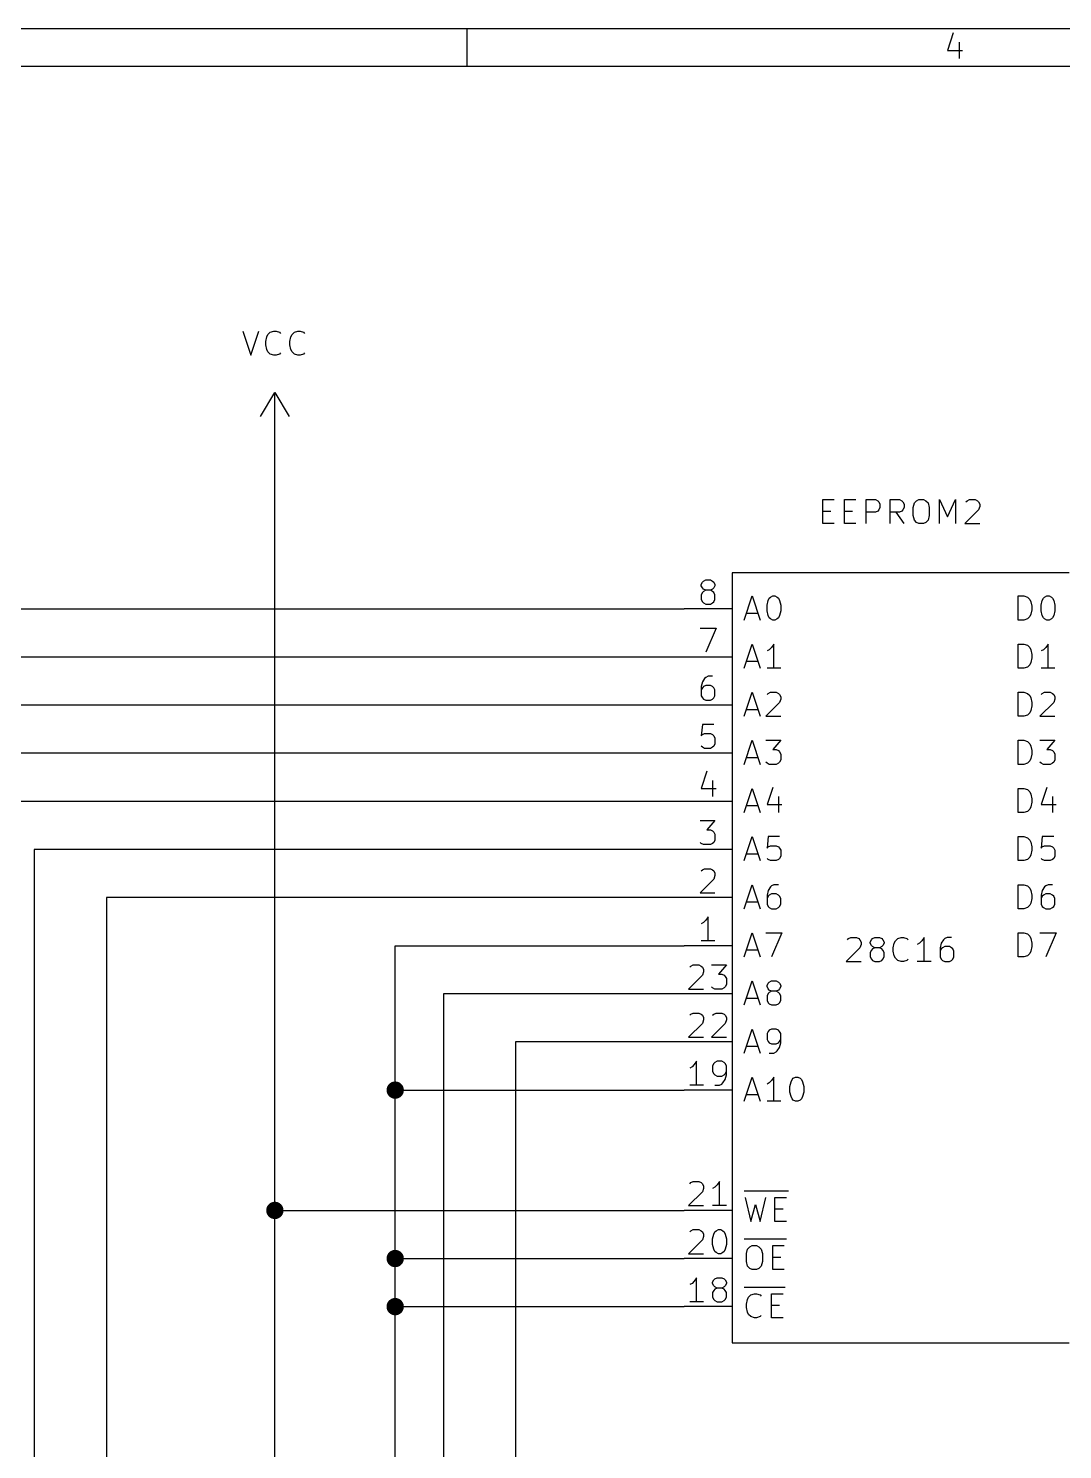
# Model space of a CAD drawing. Extents: x 0.4 to 16.1, y -11.3 to -0.4.
# Drawn here: x 5.388 to 7.536, y -3.347 to -0.394 of the extents above; entities that cross this region are included whole.
import ezdxf

# ---------------------------------------------------------------- set-up
doc = ezdxf.new("R2010")
doc.units = 0
doc.header["$MEASUREMENT"] = 0
for name, color, linetype in [('CYAN2', 4, 'CONTINUOUS'), ('GREEN3', 91, 'CONTINUOUS'), ('LYELLOW', 51, 'CONTINUOUS'), ('RED2', 1, 'CONTINUOUS'), ('RED3', 11, 'CONTINUOUS')]:
    doc.layers.add(name, color=color, linetype=linetype)

msp = doc.modelspace()

# ---------------------------------------------------------------- linework, layer by layer
at = {"layer": 'CYAN2', "linetype": 'CONTINUOUS'}
for p, q in [((5.8333, -1.0228), (5.85, -1.0728)), ((5.85, -1.0728), (5.8667, -1.0228)), ((5.8833, -1.0347), (5.8857, -1.0299)), ((5.8857, -1.0299), (5.8905, -1.0252)), ((5.8905, -1.0252), (5.8976, -1.0228)), ((5.8976, -1.0228), (5.9024, -1.0228)), ((5.9024, -1.0228), (5.9095, -1.0252)), ((5.9095, -1.0252), (5.9119, -1.0276)), ((5.9333, -1.0347), (5.9357, -1.0299)), ((5.9357, -1.0299), (5.9405, -1.0252)), ((5.9405, -1.0252), (5.9476, -1.0228)), ((5.9476, -1.0228), (5.9524, -1.0228)), ((5.9524, -1.0228), (5.9595, -1.0252)), ((5.9595, -1.0252), (5.9619, -1.0276)), ((5.881, -1.0442), (5.8833, -1.0347)), ((5.881, -1.0514), (5.881, -1.0442)), ((5.8833, -1.0609), (5.881, -1.0514)), ((5.8857, -1.0657), (5.8833, -1.0609)), ((5.931, -1.0442), (5.9333, -1.0347)), ((5.931, -1.0514), (5.931, -1.0442)), ((5.9333, -1.0609), (5.931, -1.0514)), ((5.9357, -1.0657), (5.9333, -1.0609)), ((5.8905, -1.0704), (5.8857, -1.0657)), ((5.8976, -1.0728), (5.8905, -1.0704)), ((5.9024, -1.0728), (5.8976, -1.0728)), ((5.9095, -1.0704), (5.9024, -1.0728)), ((5.9119, -1.068), (5.9095, -1.0704)), ((5.9405, -1.0704), (5.9357, -1.0657)), ((5.9476, -1.0728), (5.9405, -1.0704)), ((5.9524, -1.0728), (5.9476, -1.0728)), ((5.9595, -1.0704), (5.9524, -1.0728)), ((5.9619, -1.068), (5.9595, -1.0704)), ((7.0381, -1.4228), (7.0381, -1.3728)), ((7.0381, -1.3728), (7.0619, -1.3728)), ((7.0833, -1.4228), (7.0833, -1.3728)), ((7.0833, -1.3728), (7.1071, -1.3728)), ((7.1286, -1.4228), (7.1286, -1.3728)), ((7.1286, -1.3728), (7.1476, -1.3728)), ((7.1476, -1.3728), (7.1524, -1.3752)), ((7.1524, -1.3752), (7.1548, -1.3776)), ((7.1548, -1.3776), (7.1571, -1.3823)), ((7.1571, -1.3823), (7.1571, -1.3895)), ((7.1786, -1.4228), (7.1786, -1.3728)), ((7.1786, -1.3728), (7.1976, -1.3728)), ((7.1976, -1.3728), (7.2024, -1.3752)), ((7.2024, -1.3752), (7.2048, -1.3776)), ((7.2048, -1.3776), (7.2071, -1.3823)), ((7.2071, -1.3823), (7.2071, -1.3895)), ((7.2262, -1.3895), (7.2286, -1.3799)), ((7.2286, -1.3799), (7.2333, -1.3752)), ((7.2333, -1.3752), (7.2381, -1.3728)), ((7.2381, -1.3728), (7.2476, -1.3728)), ((7.2476, -1.3728), (7.2524, -1.3752)), ((7.2524, -1.3752), (7.2571, -1.3799)), ((7.2571, -1.3799), (7.2595, -1.3895)), ((7.2809, -1.4228), (7.2809, -1.3728)), ((7.2809, -1.3728), (7.2976, -1.4085)), ((7.2976, -1.4085), (7.3143, -1.3728)), ((7.3143, -1.3728), (7.3143, -1.4228)), ((7.3357, -1.3776), (7.3381, -1.3752)), ((7.3381, -1.3752), (7.3429, -1.3728)), ((7.3429, -1.3728), (7.3548, -1.3728)), ((7.3548, -1.3728), (7.3595, -1.3752)), ((7.3595, -1.3752), (7.3619, -1.3776)), ((7.3619, -1.3776), (7.3643, -1.3823)), ((7.3643, -1.3871), (7.3619, -1.3942)), ((7.3643, -1.3823), (7.3643, -1.3871)), ((7.0381, -1.3966), (7.0548, -1.3966)), ((7.0833, -1.3966), (7.1, -1.3966)), ((7.1476, -1.399), (7.1286, -1.399)), ((7.1524, -1.3966), (7.1476, -1.399)), ((7.1548, -1.3942), (7.1524, -1.3966)), ((7.1571, -1.3895), (7.1548, -1.3942)), ((7.1976, -1.399), (7.1786, -1.399)), ((7.2071, -1.4228), (7.1905, -1.399)), ((7.2024, -1.3966), (7.1976, -1.399)), ((7.2048, -1.3942), (7.2024, -1.3966)), ((7.2071, -1.3895), (7.2048, -1.3942)), ((7.2262, -1.4061), (7.2262, -1.3895)), ((7.2286, -1.4157), (7.2262, -1.4061)), ((7.2333, -1.4204), (7.2286, -1.4157)), ((7.2571, -1.4157), (7.2524, -1.4204)), ((7.2595, -1.4061), (7.2571, -1.4157)), ((7.2595, -1.3895), (7.2595, -1.4061)), ((7.3619, -1.3942), (7.3333, -1.4228)), ((7.0619, -1.4228), (7.0381, -1.4228)), ((7.1071, -1.4228), (7.0833, -1.4228)), ((7.2381, -1.4228), (7.2333, -1.4204)), ((7.2476, -1.4228), (7.2381, -1.4228)), ((7.2524, -1.4204), (7.2476, -1.4228)), ((7.3333, -1.4228), (7.3643, -1.4228)), ((6.8748, -1.6231), (6.8914, -1.5731)), ((6.8914, -1.5731), (6.9081, -1.6231)), ((6.9224, -1.5922), (6.9248, -1.5827)), ((6.9224, -1.6041), (6.9224, -1.5922)), ((6.9248, -1.5827), (6.9271, -1.5779)), ((6.9271, -1.5779), (6.9295, -1.5755)), ((6.9295, -1.5755), (6.9343, -1.5731)), ((6.9343, -1.5731), (6.939, -1.5731)), ((6.939, -1.5731), (6.9438, -1.5755)), ((6.9438, -1.5755), (6.9462, -1.5779)), ((6.9462, -1.5779), (6.9486, -1.5827)), ((6.9486, -1.5827), (6.951, -1.5922)), ((6.951, -1.5922), (6.951, -1.6041)), ((7.4443, -1.6231), (7.4443, -1.5731)), ((7.4443, -1.5731), (7.4562, -1.5731)), ((7.4562, -1.5731), (7.4633, -1.5755)), ((7.4633, -1.5755), (7.4681, -1.5803)), ((7.4681, -1.5803), (7.4705, -1.585)), ((7.4705, -1.585), (7.4729, -1.5946)), ((7.4729, -1.5946), (7.4729, -1.6017)), ((7.4919, -1.5922), (7.4943, -1.5827)), ((7.4919, -1.6041), (7.4919, -1.5922)), ((7.4943, -1.5827), (7.4967, -1.5779)), ((7.4967, -1.5779), (7.499, -1.5755)), ((7.499, -1.5755), (7.5038, -1.5731)), ((7.5038, -1.5731), (7.5086, -1.5731)), ((7.5086, -1.5731), (7.5133, -1.5755)), ((7.5133, -1.5755), (7.5157, -1.5779)), ((7.5157, -1.5779), (7.5181, -1.5827)), ((7.5181, -1.5827), (7.5205, -1.5922)), ((7.5205, -1.5922), (7.5205, -1.6041)), ((6.8795, -1.6088), (6.9033, -1.6088)), ((6.9248, -1.6136), (6.9224, -1.6041)), ((6.9271, -1.6184), (6.9248, -1.6136)), ((6.9295, -1.6208), (6.9271, -1.6184)), ((6.9343, -1.6231), (6.9295, -1.6208)), ((6.939, -1.6231), (6.9343, -1.6231)), ((6.9438, -1.6208), (6.939, -1.6231)), ((6.9462, -1.6184), (6.9438, -1.6208)), ((6.9486, -1.6136), (6.9462, -1.6184)), ((6.951, -1.6041), (6.9486, -1.6136)), ((7.4562, -1.6231), (7.4443, -1.6231)), ((7.4633, -1.6208), (7.4562, -1.6231)), ((7.4681, -1.616), (7.4633, -1.6208)), ((7.4705, -1.6112), (7.4681, -1.616)), ((7.4729, -1.6017), (7.4705, -1.6112)), ((7.4943, -1.6136), (7.4919, -1.6041)), ((7.4967, -1.6184), (7.4943, -1.6136)), ((7.499, -1.6208), (7.4967, -1.6184)), ((7.5038, -1.6231), (7.499, -1.6208)), ((7.5086, -1.6231), (7.5038, -1.6231)), ((7.5133, -1.6208), (7.5086, -1.6231)), ((7.5157, -1.6184), (7.5133, -1.6208)), ((7.5181, -1.6136), (7.5157, -1.6184)), ((7.5205, -1.6041), (7.5181, -1.6136)), ((6.8748, -1.7231), (6.8914, -1.6731)), ((6.8914, -1.6731), (6.9081, -1.7231)), ((6.9319, -1.6803), (6.9271, -1.685)), ((6.9367, -1.6731), (6.9319, -1.6803)), ((6.9367, -1.7231), (6.9367, -1.6731)), ((7.4443, -1.7231), (7.4443, -1.6731)), ((7.4443, -1.6731), (7.4562, -1.6731)), ((7.4562, -1.6731), (7.4633, -1.6755)), ((7.4633, -1.6755), (7.4681, -1.6803)), ((7.4681, -1.6803), (7.4705, -1.685)), ((7.5014, -1.6803), (7.4967, -1.685)), ((7.5062, -1.6731), (7.5014, -1.6803)), ((7.5062, -1.7231), (7.5062, -1.6731)), ((6.8795, -1.7088), (6.9033, -1.7088)), ((6.9271, -1.685), (6.9224, -1.6874)), ((7.4705, -1.7112), (7.4681, -1.716)), ((7.4705, -1.685), (7.4729, -1.6946)), ((7.4729, -1.7017), (7.4705, -1.7112)), ((7.4729, -1.6946), (7.4729, -1.7017)), ((7.4967, -1.685), (7.4919, -1.6874)), ((6.951, -1.7231), (6.9224, -1.7231)), ((7.4562, -1.7231), (7.4443, -1.7231)), ((7.4633, -1.7208), (7.4562, -1.7231)), ((7.4681, -1.716), (7.4633, -1.7208)), ((7.5205, -1.7231), (7.4919, -1.7231)), ((6.8748, -1.8231), (6.8914, -1.7731)), ((6.8914, -1.7731), (6.9081, -1.8231)), ((6.9486, -1.7946), (6.92, -1.8231)), ((6.9224, -1.7779), (6.9248, -1.7755)), ((6.9248, -1.7755), (6.9295, -1.7731)), ((6.9295, -1.7731), (6.9414, -1.7731)), ((6.9414, -1.7731), (6.9462, -1.7755)), ((6.9462, -1.7755), (6.9486, -1.7779)), ((6.9486, -1.7779), (6.951, -1.7827)), ((6.951, -1.7874), (6.9486, -1.7946)), ((6.951, -1.7827), (6.951, -1.7874)), ((7.4443, -1.8231), (7.4443, -1.7731)), ((7.4443, -1.7731), (7.4562, -1.7731)), ((7.4562, -1.7731), (7.4633, -1.7755)), ((7.4633, -1.7755), (7.4681, -1.7803)), ((7.4681, -1.7803), (7.4705, -1.785)), ((7.4705, -1.785), (7.4729, -1.7946)), ((7.4729, -1.7946), (7.4729, -1.8017)), ((7.5181, -1.7946), (7.4895, -1.8231)), ((7.4919, -1.7779), (7.4943, -1.7755)), ((7.4943, -1.7755), (7.499, -1.7731)), ((7.499, -1.7731), (7.511, -1.7731)), ((7.511, -1.7731), (7.5157, -1.7755)), ((7.5157, -1.7755), (7.5181, -1.7779)), ((7.5181, -1.7779), (7.5205, -1.7827)), ((7.5205, -1.7874), (7.5181, -1.7946)), ((7.5205, -1.7827), (7.5205, -1.7874)), ((6.8795, -1.8088), (6.9033, -1.8088)), ((6.92, -1.8231), (6.951, -1.8231)), ((7.4562, -1.8231), (7.4443, -1.8231)), ((7.4633, -1.8208), (7.4562, -1.8231)), ((7.4681, -1.816), (7.4633, -1.8208)), ((7.4705, -1.8112), (7.4681, -1.816)), ((7.4729, -1.8017), (7.4705, -1.8112)), ((7.4895, -1.8231), (7.5205, -1.8231)), ((6.8748, -1.9231), (6.8914, -1.8731)), ((6.8914, -1.8731), (6.9081, -1.9231)), ((6.92, -1.8731), (6.951, -1.8731)), ((6.951, -1.8731), (6.9343, -1.8922)), ((7.4443, -1.9231), (7.4443, -1.8731)), ((7.4443, -1.8731), (7.4562, -1.8731)), ((7.4562, -1.8731), (7.4633, -1.8755)), ((7.4633, -1.8755), (7.4681, -1.8803)), ((7.4681, -1.8803), (7.4705, -1.885)), ((7.4705, -1.885), (7.4729, -1.8946)), ((7.4895, -1.8731), (7.5205, -1.8731)), ((7.5205, -1.8731), (7.5038, -1.8922)), ((6.8795, -1.9088), (6.9033, -1.9088)), ((6.9224, -1.9208), (6.92, -1.9184)), ((6.9343, -1.8922), (6.9414, -1.8922)), ((6.9414, -1.8922), (6.9462, -1.8946)), ((6.9462, -1.8946), (6.9486, -1.8969)), ((6.9486, -1.9184), (6.9462, -1.9208)), ((6.9486, -1.8969), (6.951, -1.9017)), ((6.951, -1.9136), (6.9486, -1.9184)), ((6.951, -1.9017), (6.951, -1.9136)), ((7.4681, -1.916), (7.4633, -1.9208)), ((7.4705, -1.9112), (7.4681, -1.916)), ((7.4729, -1.9017), (7.4705, -1.9112)), ((7.4729, -1.8946), (7.4729, -1.9017)), ((7.4919, -1.9208), (7.4895, -1.9184)), ((7.5038, -1.8922), (7.511, -1.8922)), ((7.511, -1.8922), (7.5157, -1.8946)), ((7.5157, -1.8946), (7.5181, -1.8969)), ((7.5181, -1.9184), (7.5157, -1.9208)), ((7.5181, -1.8969), (7.5205, -1.9017)), ((7.5205, -1.9136), (7.5181, -1.9184)), ((7.5205, -1.9017), (7.5205, -1.9136)), ((6.9271, -1.9231), (6.9224, -1.9208)), ((6.9414, -1.9231), (6.9271, -1.9231)), ((6.9462, -1.9208), (6.9414, -1.9231)), ((7.4562, -1.9231), (7.4443, -1.9231)), ((7.4633, -1.9208), (7.4562, -1.9231)), ((7.4967, -1.9231), (7.4919, -1.9208)), ((7.511, -1.9231), (7.4967, -1.9231)), ((7.5157, -1.9208), (7.511, -1.9231)), ((6.8748, -2.0231), (6.8914, -1.9731)), ((6.8914, -1.9731), (6.9081, -2.0231)), ((6.9343, -1.9708), (6.9224, -2.0065)), ((7.4443, -2.0231), (7.4443, -1.9731)), ((7.4443, -1.9731), (7.4562, -1.9731)), ((7.4562, -1.9731), (7.4633, -1.9755)), ((7.4633, -1.9755), (7.4681, -1.9803)), ((7.5038, -1.9708), (7.4919, -2.0065)), ((6.9224, -2.0065), (6.9533, -2.0065)), ((6.9462, -1.9898), (6.9462, -2.0231)), ((7.4681, -1.9803), (7.4705, -1.985)), ((7.4705, -1.985), (7.4729, -1.9946)), ((7.4729, -2.0017), (7.4705, -2.0112)), ((7.4729, -1.9946), (7.4729, -2.0017)), ((7.4919, -2.0065), (7.5229, -2.0065)), ((7.5157, -1.9898), (7.5157, -2.0231)), ((6.8795, -2.0088), (6.9033, -2.0088)), ((7.4562, -2.0231), (7.4443, -2.0231)), ((7.4633, -2.0208), (7.4562, -2.0231)), ((7.4681, -2.016), (7.4633, -2.0208)), ((7.4705, -2.0112), (7.4681, -2.016)), ((6.8748, -2.1231), (6.8914, -2.0731)), ((6.8914, -2.0731), (6.9081, -2.1231)), ((6.9248, -2.0731), (6.9224, -2.0969)), ((6.9224, -2.0969), (6.9248, -2.0946)), ((6.9486, -2.0731), (6.9248, -2.0731)), ((6.9248, -2.0946), (6.9295, -2.0922)), ((6.9295, -2.0922), (6.9414, -2.0922)), ((6.9414, -2.0922), (6.9462, -2.0946)), ((6.9462, -2.0946), (6.9486, -2.0969)), ((7.4443, -2.1231), (7.4443, -2.0731)), ((7.4443, -2.0731), (7.4562, -2.0731)), ((7.4562, -2.0731), (7.4633, -2.0755)), ((7.4633, -2.0755), (7.4681, -2.0803)), ((7.4681, -2.0803), (7.4705, -2.085)), ((7.4705, -2.085), (7.4729, -2.0946)), ((7.4729, -2.0946), (7.4729, -2.1017)), ((7.4943, -2.0731), (7.4919, -2.0969)), ((7.4919, -2.0969), (7.4943, -2.0946)), ((7.5181, -2.0731), (7.4943, -2.0731)), ((7.4943, -2.0946), (7.499, -2.0922)), ((7.499, -2.0922), (7.511, -2.0922)), ((7.511, -2.0922), (7.5157, -2.0946)), ((7.5157, -2.0946), (7.5181, -2.0969)), ((6.8795, -2.1088), (6.9033, -2.1088)), ((6.9248, -2.1208), (6.9224, -2.1184)), ((6.9295, -2.1231), (6.9248, -2.1208)), ((6.9414, -2.1231), (6.9295, -2.1231)), ((6.9462, -2.1208), (6.9414, -2.1231)), ((6.9486, -2.1184), (6.9462, -2.1208)), ((6.9486, -2.0969), (6.951, -2.1017)), ((6.951, -2.1136), (6.9486, -2.1184)), ((6.951, -2.1017), (6.951, -2.1136)), ((7.4562, -2.1231), (7.4443, -2.1231)), ((7.4633, -2.1208), (7.4562, -2.1231)), ((7.4681, -2.116), (7.4633, -2.1208)), ((7.4705, -2.1112), (7.4681, -2.116)), ((7.4729, -2.1017), (7.4705, -2.1112)), ((7.4943, -2.1208), (7.4919, -2.1184)), ((7.499, -2.1231), (7.4943, -2.1208)), ((7.511, -2.1231), (7.499, -2.1231)), ((7.5157, -2.1208), (7.511, -2.1231)), ((7.5181, -2.1184), (7.5157, -2.1208)), ((7.5181, -2.0969), (7.5205, -2.1017)), ((7.5205, -2.1136), (7.5181, -2.1184)), ((7.5205, -2.1017), (7.5205, -2.1136)), ((6.8748, -2.2231), (6.8914, -2.1731)), ((6.8914, -2.1731), (6.9081, -2.2231)), ((6.9248, -2.185), (6.9224, -2.1946)), ((6.9295, -2.1779), (6.9248, -2.185)), ((6.9319, -2.1755), (6.9295, -2.1779)), ((6.9367, -2.1731), (6.9319, -2.1755)), ((6.9462, -2.1731), (6.9367, -2.1731)), ((7.4443, -2.2231), (7.4443, -2.1731)), ((7.4443, -2.1731), (7.4562, -2.1731)), ((7.4562, -2.1731), (7.4633, -2.1755)), ((7.4633, -2.1755), (7.4681, -2.1803)), ((7.4681, -2.1803), (7.4705, -2.185)), ((7.4705, -2.185), (7.4729, -2.1946)), ((7.4943, -2.185), (7.4919, -2.1946)), ((7.499, -2.1779), (7.4943, -2.185)), ((7.5014, -2.1755), (7.499, -2.1779)), ((7.5062, -2.1731), (7.5014, -2.1755)), ((7.5157, -2.1731), (7.5062, -2.1731)), ((6.8795, -2.2088), (6.9033, -2.2088)), ((6.9224, -2.1946), (6.9224, -2.2136)), ((6.9248, -2.1969), (6.9224, -2.2017)), ((6.9224, -2.2136), (6.9248, -2.2184)), ((6.9271, -2.1946), (6.9248, -2.1969)), ((6.9319, -2.1922), (6.9271, -2.1946)), ((6.9414, -2.1922), (6.9319, -2.1922)), ((6.9462, -2.1946), (6.9414, -2.1922)), ((6.9486, -2.1969), (6.9462, -2.1946)), ((6.951, -2.2017), (6.9486, -2.1969)), ((6.9486, -2.2184), (6.951, -2.2136)), ((6.951, -2.2136), (6.951, -2.2017)), ((7.4705, -2.2112), (7.4681, -2.216)), ((7.4729, -2.2017), (7.4705, -2.2112)), ((7.4729, -2.1946), (7.4729, -2.2017)), ((7.4919, -2.1946), (7.4919, -2.2136)), ((7.4943, -2.1969), (7.4919, -2.2017)), ((7.4919, -2.2136), (7.4943, -2.2184)), ((7.4967, -2.1946), (7.4943, -2.1969)), ((7.5014, -2.1922), (7.4967, -2.1946)), ((7.511, -2.1922), (7.5014, -2.1922)), ((7.5157, -2.1946), (7.511, -2.1922)), ((7.5181, -2.1969), (7.5157, -2.1946)), ((7.5205, -2.2017), (7.5181, -2.1969)), ((7.5181, -2.2184), (7.5205, -2.2136)), ((7.5205, -2.2136), (7.5205, -2.2017)), ((6.9248, -2.2184), (6.9271, -2.2208)), ((6.9271, -2.2208), (6.9319, -2.2231)), ((6.9319, -2.2231), (6.9414, -2.2231)), ((6.9414, -2.2231), (6.9462, -2.2208)), ((6.9462, -2.2208), (6.9486, -2.2184)), ((7.4562, -2.2231), (7.4443, -2.2231)), ((7.4633, -2.2208), (7.4562, -2.2231)), ((7.4681, -2.216), (7.4633, -2.2208)), ((7.4943, -2.2184), (7.4967, -2.2208)), ((7.4967, -2.2208), (7.5014, -2.2231)), ((7.5014, -2.2231), (7.511, -2.2231)), ((7.511, -2.2231), (7.5157, -2.2208)), ((7.5157, -2.2208), (7.5181, -2.2184)), ((6.8748, -2.3231), (6.8914, -2.2731)), ((6.8914, -2.2731), (6.9081, -2.3231)), ((6.92, -2.2731), (6.9533, -2.2731)), ((6.9533, -2.2731), (6.9319, -2.3231)), ((7.4443, -2.3231), (7.4443, -2.2731)), ((7.4443, -2.2731), (7.4562, -2.2731)), ((7.4562, -2.2731), (7.4633, -2.2755)), ((7.4895, -2.2731), (7.5229, -2.2731)), ((7.5229, -2.2731), (7.5014, -2.3231)), ((7.4633, -2.2755), (7.4681, -2.2803)), ((7.4681, -2.2803), (7.4705, -2.285)), ((7.4705, -2.285), (7.4729, -2.2946)), ((7.4729, -2.3017), (7.4705, -2.3112)), ((7.4729, -2.2946), (7.4729, -2.3017)), ((6.8795, -2.3088), (6.9033, -2.3088)), ((7.4562, -2.3231), (7.4443, -2.3231)), ((7.4633, -2.3208), (7.4562, -2.3231)), ((7.4681, -2.316), (7.4633, -2.3208)), ((7.4705, -2.3112), (7.4681, -2.316)), ((6.8748, -2.4231), (6.8914, -2.3731)), ((6.8914, -2.3731), (6.9081, -2.4231)), ((6.9224, -2.3827), (6.9248, -2.3779)), ((6.9224, -2.385), (6.9224, -2.3827)), ((6.9248, -2.3898), (6.9224, -2.385)), ((6.9248, -2.3779), (6.9271, -2.3755)), ((6.9271, -2.3922), (6.9248, -2.3898)), ((6.9271, -2.3755), (6.9319, -2.3731)), ((6.9319, -2.3946), (6.9271, -2.3922)), ((6.9319, -2.3731), (6.9414, -2.3731)), ((6.9414, -2.3731), (6.9462, -2.3755)), ((6.9462, -2.3922), (6.9414, -2.3946)), ((6.9462, -2.3755), (6.9486, -2.3779)), ((6.9486, -2.3898), (6.9462, -2.3922)), ((6.9486, -2.3779), (6.951, -2.3827)), ((6.951, -2.385), (6.9486, -2.3898)), ((6.951, -2.3827), (6.951, -2.385)), ((6.8795, -2.4088), (6.9033, -2.4088)), ((6.9248, -2.3993), (6.9224, -2.4041)), ((6.9224, -2.4041), (6.9224, -2.4136)), ((6.9224, -2.4136), (6.9248, -2.4184)), ((6.9271, -2.3969), (6.9248, -2.3993)), ((6.9248, -2.4184), (6.9271, -2.4208)), ((6.9319, -2.3946), (6.9271, -2.3969)), ((6.9271, -2.4208), (6.9319, -2.4231)), ((6.9414, -2.3946), (6.9319, -2.3946)), ((6.9462, -2.3969), (6.9414, -2.3946)), ((6.9414, -2.4231), (6.9462, -2.4208)), ((6.9486, -2.3993), (6.9462, -2.3969)), ((6.9462, -2.4208), (6.9486, -2.4184)), ((6.951, -2.4041), (6.9486, -2.3993)), ((6.9486, -2.4184), (6.951, -2.4136)), ((6.951, -2.4136), (6.951, -2.4041)), ((6.9319, -2.4231), (6.9414, -2.4231)), ((6.8748, -2.5231), (6.8914, -2.4731)), ((6.8914, -2.4731), (6.9081, -2.5231)), ((6.9248, -2.4779), (6.9224, -2.4827)), ((6.9271, -2.4755), (6.9248, -2.4779)), ((6.9319, -2.4731), (6.9271, -2.4755)), ((6.9414, -2.4731), (6.9319, -2.4731)), ((6.9462, -2.4755), (6.9414, -2.4731)), ((6.9486, -2.4779), (6.9462, -2.4755)), ((6.951, -2.4827), (6.9486, -2.4779)), ((6.8795, -2.5088), (6.9033, -2.5088)), ((6.9224, -2.4827), (6.9224, -2.4946)), ((6.9224, -2.4946), (6.9248, -2.4993)), ((6.9248, -2.4993), (6.9271, -2.5017)), ((6.9271, -2.5017), (6.9319, -2.5041)), ((6.9319, -2.5041), (6.9414, -2.5041)), ((6.9414, -2.5041), (6.9462, -2.5017)), ((6.9462, -2.5017), (6.9486, -2.4993)), ((6.9486, -2.4993), (6.951, -2.4946)), ((6.9486, -2.5112), (6.951, -2.5017)), ((6.951, -2.5017), (6.951, -2.4827)), ((6.9271, -2.5231), (6.9367, -2.5231)), ((6.9367, -2.5231), (6.9414, -2.5208)), ((6.9414, -2.5208), (6.9438, -2.5184)), ((6.9438, -2.5184), (6.9486, -2.5112)), ((6.8748, -2.6231), (6.8914, -2.5731)), ((6.8914, -2.5731), (6.9081, -2.6231)), ((6.9271, -2.585), (6.9224, -2.5874)), ((6.9319, -2.5803), (6.9271, -2.585)), ((6.9367, -2.5731), (6.9319, -2.5803)), ((6.9367, -2.6231), (6.9367, -2.5731)), ((6.97, -2.5922), (6.9724, -2.5827)), ((6.97, -2.6041), (6.97, -2.5922)), ((6.9724, -2.5827), (6.9748, -2.5779)), ((6.9748, -2.5779), (6.9771, -2.5755)), ((6.9771, -2.5755), (6.9819, -2.5731)), ((6.9819, -2.5731), (6.9867, -2.5731)), ((6.9867, -2.5731), (6.9914, -2.5755)), ((6.9914, -2.5755), (6.9938, -2.5779)), ((6.9938, -2.5779), (6.9962, -2.5827)), ((6.9962, -2.5827), (6.9986, -2.5922)), ((6.9986, -2.5922), (6.9986, -2.6041)), ((6.8795, -2.6088), (6.9033, -2.6088)), ((6.951, -2.6231), (6.9224, -2.6231)), ((6.9724, -2.6136), (6.97, -2.6041)), ((6.9748, -2.6184), (6.9724, -2.6136)), ((6.9771, -2.6208), (6.9748, -2.6184)), ((6.9819, -2.6231), (6.9771, -2.6208)), ((6.9867, -2.6231), (6.9819, -2.6231)), ((6.9914, -2.6208), (6.9867, -2.6231)), ((6.9938, -2.6184), (6.9914, -2.6208)), ((6.9962, -2.6136), (6.9938, -2.6184)), ((6.9986, -2.6041), (6.9962, -2.6136)), ((6.875, -2.8093), (6.9674, -2.8093)), ((6.8771, -2.8231), (6.889, -2.8731)), ((6.9081, -2.8731), (6.92, -2.8231)), ((6.939, -2.8731), (6.939, -2.8231)), ((6.939, -2.8231), (6.9629, -2.8231)), ((6.889, -2.8731), (6.8986, -2.8374)), ((6.8986, -2.8374), (6.9081, -2.8731)), ((6.939, -2.8469), (6.9557, -2.8469)), ((6.9629, -2.8731), (6.939, -2.8731)), ((6.875, -2.9093), (6.9626, -2.9093)), ((6.8867, -2.9255), (6.8914, -2.9231)), ((6.8914, -2.9231), (6.9009, -2.9231)), ((6.9009, -2.9231), (6.9057, -2.9255)), ((6.9343, -2.9731), (6.9343, -2.9231)), ((6.9343, -2.9231), (6.9581, -2.9231)), ((6.8795, -2.9398), (6.8819, -2.9303)), ((6.8795, -2.9565), (6.8795, -2.9398)), ((6.8819, -2.9303), (6.8867, -2.9255)), ((6.9057, -2.9255), (6.9105, -2.9303)), ((6.9105, -2.9303), (6.9129, -2.9398)), ((6.9129, -2.9398), (6.9129, -2.9565)), ((6.9343, -2.9469), (6.951, -2.9469)), ((6.8819, -2.966), (6.8795, -2.9565)), ((6.8867, -2.9708), (6.8819, -2.966)), ((6.8914, -2.9731), (6.8867, -2.9708)), ((6.9009, -2.9731), (6.8914, -2.9731)), ((6.9057, -2.9708), (6.9009, -2.9731)), ((6.9105, -2.966), (6.9057, -2.9708)), ((6.9129, -2.9565), (6.9105, -2.966)), ((6.9581, -2.9731), (6.9343, -2.9731)), ((6.875, -3.0093), (6.9602, -3.0093)), ((6.8795, -3.0446), (6.8819, -3.035)), ((6.8819, -3.035), (6.8843, -3.0303)), ((6.8843, -3.0303), (6.889, -3.0255)), ((6.889, -3.0255), (6.8962, -3.0231)), ((6.8962, -3.0231), (6.9009, -3.0231)), ((6.9009, -3.0231), (6.9081, -3.0255)), ((6.9081, -3.0255), (6.9105, -3.0279)), ((6.9319, -3.0731), (6.9319, -3.0231)), ((6.9319, -3.0231), (6.9557, -3.0231)), ((6.8795, -3.0517), (6.8795, -3.0446)), ((6.8819, -3.0612), (6.8795, -3.0517)), ((6.8843, -3.066), (6.8819, -3.0612)), ((6.889, -3.0708), (6.8843, -3.066)), ((6.8962, -3.0731), (6.889, -3.0708)), ((6.9081, -3.0708), (6.9009, -3.0731)), ((6.9105, -3.0684), (6.9081, -3.0708)), ((6.9319, -3.0469), (6.9486, -3.0469)), ((6.9009, -3.0731), (6.8962, -3.0731)), ((6.9557, -3.0731), (6.9319, -3.0731))]:
    msp.add_line(p, q, dxfattribs=at)
at = {"layer": 'GREEN3', "linetype": 'CONTINUOUS'}
for p, q in [((5.9, -2.85), (5.9, -1.25)), ((5.25, -1.6), (6.75, -1.6)), ((6.75, -1.7), (5.1, -1.7)), ((6.75, -1.8), (4.95, -1.8)), ((6.75, -1.9), (5.1, -1.9)), ((6.75, -2), (5.25, -2)), ((6.75, -2.1), (5.4, -2.1)), ((5.4, -2.1), (5.4, -4.9)), ((5.55, -2.2), (5.55, -5)), ((6.75, -2.2), (5.55, -2.2)), ((6.15, -2.6), (6.15, -2.3)), ((6.15, -2.3), (6.75, -2.3)), ((6.25, -2.4), (6.25, -3.55)), ((6.75, -2.4), (6.25, -2.4)), ((6.4, -2.5), (6.4, -3.65)), ((6.75, -2.5), (6.4, -2.5)), ((6.15, -2.95), (6.15, -2.6)), ((6.15, -2.6), (6.75, -2.6)), ((5.9, -5.1), (5.9, -2.85)), ((5.9, -2.85), (6.75, -2.85)), ((6.15, -3.05), (6.15, -2.95)), ((6.15, -2.95), (6.75, -2.95)), ((6.15, -3.05), (6.75, -3.05)), ((6.15, -5.4), (6.15, -3.05))]:
    msp.add_line(p, q, dxfattribs=at)
at = {"layer": 'GREEN3', "const_width": 0.018}
for points in [[(6.141, -2.6, 1), (6.159, -2.6, 1)], [(5.891, -2.85, 1), (5.909, -2.85, 1)], [(6.141, -2.95, 1), (6.159, -2.95, 1)], [(6.141, -3.05, 1), (6.159, -3.05, 1)]]:
    msp.add_lwpolyline(points, format="xyb", close=True, dxfattribs=at)
at = {"layer": 'LYELLOW', "linetype": 'CONTINUOUS'}
for p, q in [((6.85, -1.525), (6.85, -3.125)), ((6.875, -1.525), (6.85, -1.525)), ((7.55, -1.525), (6.875, -1.525)), ((6.85, -3.125), (7.55, -3.125))]:
    msp.add_line(p, q, dxfattribs=at)
at = {"layer": 'RED2', "linetype": 'CONTINUOUS'}
for p, q in [((0.3937, -0.3937), (16.1413, -0.3937)), ((6.2992, -0.4724), (6.2992, -0.3937)), ((7.3093, -0.4028), (7.2971, -0.4394)), ((7.2971, -0.4394), (7.3288, -0.4394)), ((7.3215, -0.4223), (7.3215, -0.4564)), ((0.4724, -0.4724), (16.0626, -0.4724)), ((5.87, -1.2), (5.9, -1.15)), ((5.9, -1.15), (5.93, -1.2)), ((5.9, -1.25), (5.9, -1.15)), ((6.85, -1.525), (6.85, -3.125)), ((6.875, -1.525), (6.85, -1.525)), ((7.55, -1.525), (6.875, -1.525)), ((6.85, -1.6), (6.75, -1.6)), ((6.85, -1.7), (6.75, -1.7)), ((6.85, -1.8), (6.75, -1.8)), ((6.85, -1.9), (6.75, -1.9)), ((6.85, -2), (6.75, -2)), ((6.85, -2.1), (6.75, -2.1)), ((6.85, -2.2), (6.75, -2.2)), ((6.85, -2.3), (6.75, -2.3)), ((7.0893, -2.2876), (7.0917, -2.2852)), ((7.0917, -2.2852), (7.0964, -2.2828)), ((7.0964, -2.2828), (7.1083, -2.2828)), ((7.1083, -2.2828), (7.1131, -2.2852)), ((7.1131, -2.2852), (7.1155, -2.2876)), ((7.1155, -2.2876), (7.1179, -2.2923)), ((7.1179, -2.2971), (7.1155, -2.3042)), ((7.1179, -2.2923), (7.1179, -2.2971)), ((7.1369, -2.2923), (7.1393, -2.2876)), ((7.1369, -2.2947), (7.1369, -2.2923)), ((7.1393, -2.2995), (7.1369, -2.2947)), ((7.1393, -2.2876), (7.1417, -2.2852)), ((7.1417, -2.3019), (7.1393, -2.2995)), ((7.1417, -2.2852), (7.1464, -2.2828)), ((7.1464, -2.3042), (7.1417, -2.3019)), ((7.1464, -2.2828), (7.156, -2.2828)), ((7.156, -2.2828), (7.1607, -2.2852)), ((7.1607, -2.3019), (7.156, -2.3042)), ((7.1607, -2.2852), (7.1631, -2.2876)), ((7.1631, -2.2995), (7.1607, -2.3019)), ((7.1631, -2.2876), (7.1655, -2.2923)), ((7.1655, -2.2947), (7.1631, -2.2995)), ((7.1655, -2.2923), (7.1655, -2.2947)), ((7.1845, -2.3042), (7.1869, -2.2947)), ((7.1869, -2.2947), (7.1893, -2.2899)), ((7.1893, -2.2899), (7.194, -2.2852)), ((7.194, -2.2852), (7.2012, -2.2828)), ((7.2012, -2.2828), (7.2059, -2.2828)), ((7.2059, -2.2828), (7.2131, -2.2852)), ((7.2131, -2.2852), (7.2155, -2.2876)), ((7.2393, -2.2947), (7.2345, -2.2971)), ((7.244, -2.2899), (7.2393, -2.2947)), ((7.2488, -2.2828), (7.244, -2.2899)), ((7.2488, -2.3328), (7.2488, -2.2828)), ((7.2845, -2.2947), (7.2821, -2.3042)), ((7.2893, -2.2876), (7.2845, -2.2947)), ((7.2917, -2.3019), (7.2869, -2.3042)), ((7.2917, -2.2852), (7.2893, -2.2876)), ((7.2964, -2.2828), (7.2917, -2.2852)), ((7.3012, -2.3019), (7.2917, -2.3019)), ((7.3059, -2.2828), (7.2964, -2.2828)), ((7.3059, -2.3042), (7.3012, -2.3019)), ((7.1155, -2.3042), (7.0869, -2.3328)), ((7.0869, -2.3328), (7.1179, -2.3328)), ((7.1393, -2.309), (7.1369, -2.3138)), ((7.1369, -2.3138), (7.1369, -2.3233)), ((7.1369, -2.3233), (7.1393, -2.328)), ((7.1417, -2.3066), (7.1393, -2.309)), ((7.1393, -2.328), (7.1417, -2.3304)), ((7.1464, -2.3042), (7.1417, -2.3066)), ((7.1417, -2.3304), (7.1464, -2.3328)), ((7.156, -2.3042), (7.1464, -2.3042)), ((7.1464, -2.3328), (7.156, -2.3328)), ((7.1607, -2.3066), (7.156, -2.3042)), ((7.156, -2.3328), (7.1607, -2.3304)), ((7.1631, -2.309), (7.1607, -2.3066)), ((7.1607, -2.3304), (7.1631, -2.328)), ((7.1655, -2.3138), (7.1631, -2.309)), ((7.1631, -2.328), (7.1655, -2.3233)), ((7.1655, -2.3233), (7.1655, -2.3138)), ((7.1845, -2.3114), (7.1845, -2.3042)), ((7.1869, -2.3209), (7.1845, -2.3114)), ((7.1893, -2.3257), (7.1869, -2.3209)), ((7.194, -2.3304), (7.1893, -2.3257)), ((7.2012, -2.3328), (7.194, -2.3304)), ((7.2059, -2.3328), (7.2012, -2.3328)), ((7.2131, -2.3304), (7.2059, -2.3328)), ((7.2155, -2.328), (7.2131, -2.3304)), ((7.2631, -2.3328), (7.2345, -2.3328)), ((7.2821, -2.3042), (7.2821, -2.3233)), ((7.2845, -2.3066), (7.2821, -2.3114)), ((7.2821, -2.3233), (7.2845, -2.328)), ((7.2869, -2.3042), (7.2845, -2.3066)), ((7.2845, -2.328), (7.2869, -2.3304)), ((7.2869, -2.3304), (7.2917, -2.3328)), ((7.2917, -2.3328), (7.3012, -2.3328)), ((7.3012, -2.3328), (7.3059, -2.3304)), ((7.3083, -2.3066), (7.3059, -2.3042)), ((7.3059, -2.3304), (7.3083, -2.328)), ((7.3107, -2.3114), (7.3083, -2.3066)), ((7.3083, -2.328), (7.3107, -2.3233)), ((7.3107, -2.3233), (7.3107, -2.3114)), ((6.85, -2.4), (6.75, -2.4)), ((6.85, -2.5), (6.75, -2.5)), ((6.85, -2.6), (6.75, -2.6)), ((6.85, -2.85), (6.75, -2.85)), ((6.85, -2.95), (6.75, -2.95)), ((6.85, -3.05), (6.75, -3.05)), ((6.85, -3.125), (7.55, -3.125))]:
    msp.add_line(p, q, dxfattribs=at)
at = {"layer": 'RED3', "linetype": 'CONTINUOUS'}
for p, q in [((6.7857, -1.5494), (6.7881, -1.5446)), ((6.7857, -1.5518), (6.7857, -1.5494)), ((6.7881, -1.5565), (6.7857, -1.5518)), ((6.7881, -1.5446), (6.7905, -1.5423)), ((6.7905, -1.5589), (6.7881, -1.5565)), ((6.7905, -1.5637), (6.7881, -1.5661)), ((6.7905, -1.5423), (6.7952, -1.5399)), ((6.7952, -1.5613), (6.7905, -1.5589)), ((6.7952, -1.5613), (6.7905, -1.5637)), ((6.7952, -1.5399), (6.8048, -1.5399)), ((6.8048, -1.5613), (6.7952, -1.5613)), ((6.8048, -1.5399), (6.8095, -1.5423)), ((6.8095, -1.5589), (6.8048, -1.5613)), ((6.8095, -1.5637), (6.8048, -1.5613)), ((6.8095, -1.5423), (6.8119, -1.5446)), ((6.8119, -1.5565), (6.8095, -1.5589)), ((6.8119, -1.5661), (6.8095, -1.5637)), ((6.8119, -1.5446), (6.8143, -1.5494)), ((6.8143, -1.5518), (6.8119, -1.5565)), ((6.8143, -1.5494), (6.8143, -1.5518)), ((6.7881, -1.5661), (6.7857, -1.5708)), ((6.7857, -1.5708), (6.7857, -1.5804)), ((6.7857, -1.5804), (6.7881, -1.5851)), ((6.7881, -1.5851), (6.7905, -1.5875)), ((6.7905, -1.5875), (6.7952, -1.5899)), ((6.7952, -1.5899), (6.8048, -1.5899)), ((6.8048, -1.5899), (6.8095, -1.5875)), ((6.8095, -1.5875), (6.8119, -1.5851)), ((6.8143, -1.5708), (6.8119, -1.5661)), ((6.8119, -1.5851), (6.8143, -1.5804)), ((6.8143, -1.5804), (6.8143, -1.5708)), ((6.7833, -1.6399), (6.8167, -1.6399)), ((6.8167, -1.6399), (6.7952, -1.6899)), ((6.7952, -1.7423), (6.7929, -1.7446)), ((6.8, -1.7399), (6.7952, -1.7423)), ((6.8095, -1.7399), (6.8, -1.7399)), ((6.7881, -1.7518), (6.7857, -1.7613)), ((6.7857, -1.7613), (6.7857, -1.7804)), ((6.7881, -1.7637), (6.7857, -1.7684)), ((6.7929, -1.7446), (6.7881, -1.7518)), ((6.7905, -1.7613), (6.7881, -1.7637)), ((6.7952, -1.7589), (6.7905, -1.7613)), ((6.8048, -1.7589), (6.7952, -1.7589)), ((6.8095, -1.7613), (6.8048, -1.7589)), ((6.8119, -1.7637), (6.8095, -1.7613)), ((6.8143, -1.7684), (6.8119, -1.7637)), ((6.8143, -1.7804), (6.8143, -1.7684)), ((6.7857, -1.7804), (6.7881, -1.7851)), ((6.7881, -1.7851), (6.7905, -1.7875)), ((6.7905, -1.7875), (6.7952, -1.7899)), ((6.7952, -1.7899), (6.8048, -1.7899)), ((6.8048, -1.7899), (6.8095, -1.7875)), ((6.8095, -1.7875), (6.8119, -1.7851)), ((6.8119, -1.7851), (6.8143, -1.7804)), ((6.7881, -1.8399), (6.7857, -1.8637)), ((6.8119, -1.8399), (6.7881, -1.8399)), ((6.7881, -1.8613), (6.7929, -1.8589)), ((6.7929, -1.8589), (6.8048, -1.8589)), ((6.8048, -1.8589), (6.8095, -1.8613)), ((6.7857, -1.8637), (6.7881, -1.8613)), ((6.7881, -1.8875), (6.7857, -1.8851)), ((6.7929, -1.8899), (6.7881, -1.8875)), ((6.8048, -1.8899), (6.7929, -1.8899)), ((6.8095, -1.8875), (6.8048, -1.8899)), ((6.8095, -1.8613), (6.8119, -1.8637)), ((6.8119, -1.8851), (6.8095, -1.8875)), ((6.8119, -1.8637), (6.8143, -1.8684)), ((6.8143, -1.8804), (6.8119, -1.8851)), ((6.8143, -1.8684), (6.8143, -1.8804)), ((6.7976, -1.9375), (6.7857, -1.9732)), ((6.7857, -1.9732), (6.8167, -1.9732)), ((6.8095, -1.9565), (6.8095, -1.9899)), ((6.7833, -2.0399), (6.8143, -2.0399)), ((6.8143, -2.0399), (6.7976, -2.0589)), ((6.7976, -2.0589), (6.8048, -2.0589)), ((6.8048, -2.0589), (6.8095, -2.0613)), ((6.8095, -2.0613), (6.8119, -2.0637)), ((6.8119, -2.0637), (6.8143, -2.0684)), ((6.7857, -2.0875), (6.7833, -2.0851)), ((6.7905, -2.0899), (6.7857, -2.0875)), ((6.8048, -2.0899), (6.7905, -2.0899)), ((6.8095, -2.0875), (6.8048, -2.0899)), ((6.8119, -2.0851), (6.8095, -2.0875)), ((6.8143, -2.0804), (6.8119, -2.0851)), ((6.8143, -2.0684), (6.8143, -2.0804)), ((6.7857, -2.1446), (6.7881, -2.1423)), ((6.7881, -2.1423), (6.7929, -2.1399)), ((6.7929, -2.1399), (6.8048, -2.1399)), ((6.8048, -2.1399), (6.8095, -2.1423)), ((6.8095, -2.1423), (6.8119, -2.1446)), ((6.8119, -2.1446), (6.8143, -2.1494)), ((6.8143, -2.1542), (6.8119, -2.1613)), ((6.8143, -2.1494), (6.8143, -2.1542)), ((6.8119, -2.1613), (6.7833, -2.1899)), ((6.7833, -2.1899), (6.8143, -2.1899)), ((6.8, -2.2399), (6.7952, -2.247)), ((6.8, -2.2899), (6.8, -2.2399)), ((6.7905, -2.2518), (6.7857, -2.2542)), ((6.7952, -2.247), (6.7905, -2.2518)), ((6.8143, -2.2899), (6.7857, -2.2899)), ((6.7881, -2.3613), (6.7595, -2.3899)), ((6.7619, -2.3446), (6.7643, -2.3423)), ((6.7643, -2.3423), (6.769, -2.3399)), ((6.769, -2.3399), (6.781, -2.3399)), ((6.781, -2.3399), (6.7857, -2.3423)), ((6.7857, -2.3423), (6.7881, -2.3446)), ((6.7881, -2.3446), (6.7905, -2.3494)), ((6.7905, -2.3542), (6.7881, -2.3613)), ((6.7905, -2.3494), (6.7905, -2.3542)), ((6.8071, -2.3399), (6.8381, -2.3399)), ((6.8381, -2.3399), (6.8214, -2.3589)), ((6.8214, -2.3589), (6.8286, -2.3589)), ((6.8286, -2.3589), (6.8333, -2.3613)), ((6.8333, -2.3613), (6.8357, -2.3637)), ((6.7595, -2.3899), (6.7905, -2.3899)), ((6.8095, -2.3875), (6.8071, -2.3851)), ((6.8143, -2.3899), (6.8095, -2.3875)), ((6.8286, -2.3899), (6.8143, -2.3899)), ((6.8333, -2.3875), (6.8286, -2.3899)), ((6.8357, -2.3851), (6.8333, -2.3875)), ((6.8357, -2.3637), (6.8381, -2.3684)), ((6.8381, -2.3804), (6.8357, -2.3851)), ((6.8381, -2.3684), (6.8381, -2.3804)), ((6.7619, -2.4446), (6.7643, -2.4423)), ((6.7643, -2.4423), (6.769, -2.4399)), ((6.769, -2.4399), (6.781, -2.4399)), ((6.781, -2.4399), (6.7857, -2.4423)), ((6.7857, -2.4423), (6.7881, -2.4446)), ((6.7881, -2.4446), (6.7905, -2.4494)), ((6.7905, -2.4494), (6.7905, -2.4542)), ((6.8095, -2.4446), (6.8119, -2.4423)), ((6.8119, -2.4423), (6.8167, -2.4399)), ((6.8167, -2.4399), (6.8286, -2.4399)), ((6.8286, -2.4399), (6.8333, -2.4423)), ((6.8333, -2.4423), (6.8357, -2.4446)), ((6.8357, -2.4446), (6.8381, -2.4494)), ((6.8381, -2.4494), (6.8381, -2.4542)), ((6.7881, -2.4613), (6.7595, -2.4899)), ((6.7905, -2.4542), (6.7881, -2.4613)), ((6.8357, -2.4613), (6.8071, -2.4899)), ((6.8381, -2.4542), (6.8357, -2.4613)), ((6.7595, -2.4899), (6.7905, -2.4899)), ((6.8071, -2.4899), (6.8381, -2.4899)), ((6.7667, -2.5518), (6.7619, -2.5542)), ((6.7714, -2.547), (6.7667, -2.5518)), ((6.7762, -2.5399), (6.7714, -2.547)), ((6.7762, -2.5899), (6.7762, -2.5399)), ((6.8119, -2.5446), (6.8095, -2.5494)), ((6.8095, -2.5494), (6.8095, -2.5613)), ((6.8095, -2.5613), (6.8119, -2.5661)), ((6.8143, -2.5423), (6.8119, -2.5446)), ((6.8119, -2.5661), (6.8143, -2.5684)), ((6.819, -2.5399), (6.8143, -2.5423)), ((6.8143, -2.5684), (6.819, -2.5708)), ((6.8286, -2.5399), (6.819, -2.5399)), ((6.8333, -2.5423), (6.8286, -2.5399)), ((6.8286, -2.5708), (6.8333, -2.5684)), ((6.8357, -2.5446), (6.8333, -2.5423)), ((6.8333, -2.5684), (6.8357, -2.5661)), ((6.8381, -2.5494), (6.8357, -2.5446)), ((6.8357, -2.5661), (6.8381, -2.5613)), ((6.8357, -2.578), (6.8381, -2.5684)), ((6.8381, -2.5684), (6.8381, -2.5494)), ((6.7905, -2.5899), (6.7619, -2.5899)), ((6.8143, -2.5899), (6.8238, -2.5899)), ((6.819, -2.5708), (6.8286, -2.5708)), ((6.8238, -2.5899), (6.8286, -2.5875)), ((6.8286, -2.5875), (6.8309, -2.5851)), ((6.8309, -2.5851), (6.8357, -2.578)), ((6.7619, -2.7946), (6.7643, -2.7923)), ((6.7643, -2.7923), (6.769, -2.7899)), ((6.769, -2.7899), (6.781, -2.7899)), ((6.781, -2.7899), (6.7857, -2.7923)), ((6.7857, -2.7923), (6.7881, -2.7946)), ((6.7881, -2.7946), (6.7905, -2.7994)), ((6.7905, -2.8042), (6.7881, -2.8113)), ((6.7905, -2.7994), (6.7905, -2.8042)), ((6.8143, -2.8018), (6.8095, -2.8042)), ((6.819, -2.797), (6.8143, -2.8018)), ((6.8238, -2.7899), (6.819, -2.797)), ((6.8238, -2.8399), (6.8238, -2.7899)), ((6.7881, -2.8113), (6.7595, -2.8399)), ((6.7595, -2.8399), (6.7905, -2.8399)), ((6.8381, -2.8399), (6.8095, -2.8399)), ((6.7619, -2.8946), (6.7643, -2.8923)), ((6.7643, -2.8923), (6.769, -2.8899)), ((6.769, -2.8899), (6.781, -2.8899)), ((6.781, -2.8899), (6.7857, -2.8923)), ((6.7857, -2.8923), (6.7881, -2.8946)), ((6.8143, -2.8946), (6.8167, -2.8923)), ((6.8167, -2.8923), (6.8214, -2.8899)), ((6.8214, -2.8899), (6.8262, -2.8899)), ((6.8262, -2.8899), (6.8309, -2.8923)), ((6.8309, -2.8923), (6.8333, -2.8946)), ((6.7881, -2.9113), (6.7595, -2.9399)), ((6.7881, -2.8946), (6.7905, -2.8994)), ((6.7905, -2.9042), (6.7881, -2.9113)), ((6.7905, -2.8994), (6.7905, -2.9042)), ((6.8095, -2.9089), (6.8119, -2.8994)), ((6.8095, -2.9208), (6.8095, -2.9089)), ((6.8119, -2.9304), (6.8095, -2.9208)), ((6.8119, -2.8994), (6.8143, -2.8946)), ((6.8333, -2.8946), (6.8357, -2.8994)), ((6.8357, -2.8994), (6.8381, -2.9089)), ((6.8381, -2.9208), (6.8357, -2.9304)), ((6.8381, -2.9089), (6.8381, -2.9208)), ((6.7595, -2.9399), (6.7905, -2.9399)), ((6.8143, -2.9351), (6.8119, -2.9304)), ((6.8167, -2.9375), (6.8143, -2.9351)), ((6.8214, -2.9399), (6.8167, -2.9375)), ((6.8262, -2.9399), (6.8214, -2.9399)), ((6.8309, -2.9375), (6.8262, -2.9399)), ((6.8333, -2.9351), (6.8309, -2.9375)), ((6.8357, -2.9304), (6.8333, -2.9351)), ((6.7667, -3.0018), (6.7619, -3.0042)), ((6.7714, -2.997), (6.7667, -3.0018)), ((6.7762, -2.9899), (6.7714, -2.997)), ((6.7762, -3.0399), (6.7762, -2.9899)), ((6.8095, -2.9994), (6.8119, -2.9946)), ((6.8095, -3.0018), (6.8095, -2.9994)), ((6.8119, -3.0065), (6.8095, -3.0018)), ((6.8119, -2.9946), (6.8143, -2.9923)), ((6.8143, -3.0089), (6.8119, -3.0065)), ((6.8143, -2.9923), (6.819, -2.9899)), ((6.819, -3.0113), (6.8143, -3.0089)), ((6.819, -3.0113), (6.8143, -3.0137)), ((6.819, -2.9899), (6.8286, -2.9899)), ((6.8286, -3.0113), (6.819, -3.0113)), ((6.8286, -2.9899), (6.8333, -2.9923)), ((6.8333, -3.0089), (6.8286, -3.0113)), ((6.8333, -3.0137), (6.8286, -3.0113)), ((6.8333, -2.9923), (6.8357, -2.9946)), ((6.8357, -3.0065), (6.8333, -3.0089)), ((6.8357, -2.9946), (6.8381, -2.9994)), ((6.8381, -3.0018), (6.8357, -3.0065)), ((6.8381, -2.9994), (6.8381, -3.0018)), ((6.7905, -3.0399), (6.7619, -3.0399)), ((6.8119, -3.0161), (6.8095, -3.0208)), ((6.8095, -3.0208), (6.8095, -3.0304)), ((6.8095, -3.0304), (6.8119, -3.0351)), ((6.8143, -3.0137), (6.8119, -3.0161)), ((6.8119, -3.0351), (6.8143, -3.0375)), ((6.8143, -3.0375), (6.819, -3.0399)), ((6.819, -3.0399), (6.8286, -3.0399)), ((6.8286, -3.0399), (6.8333, -3.0375)), ((6.8357, -3.0161), (6.8333, -3.0137)), ((6.8333, -3.0375), (6.8357, -3.0351)), ((6.8381, -3.0208), (6.8357, -3.0161)), ((6.8357, -3.0351), (6.8381, -3.0304)), ((6.8381, -3.0304), (6.8381, -3.0208))]:
    msp.add_line(p, q, dxfattribs=at)

doc.saveas('drawing.dxf')
